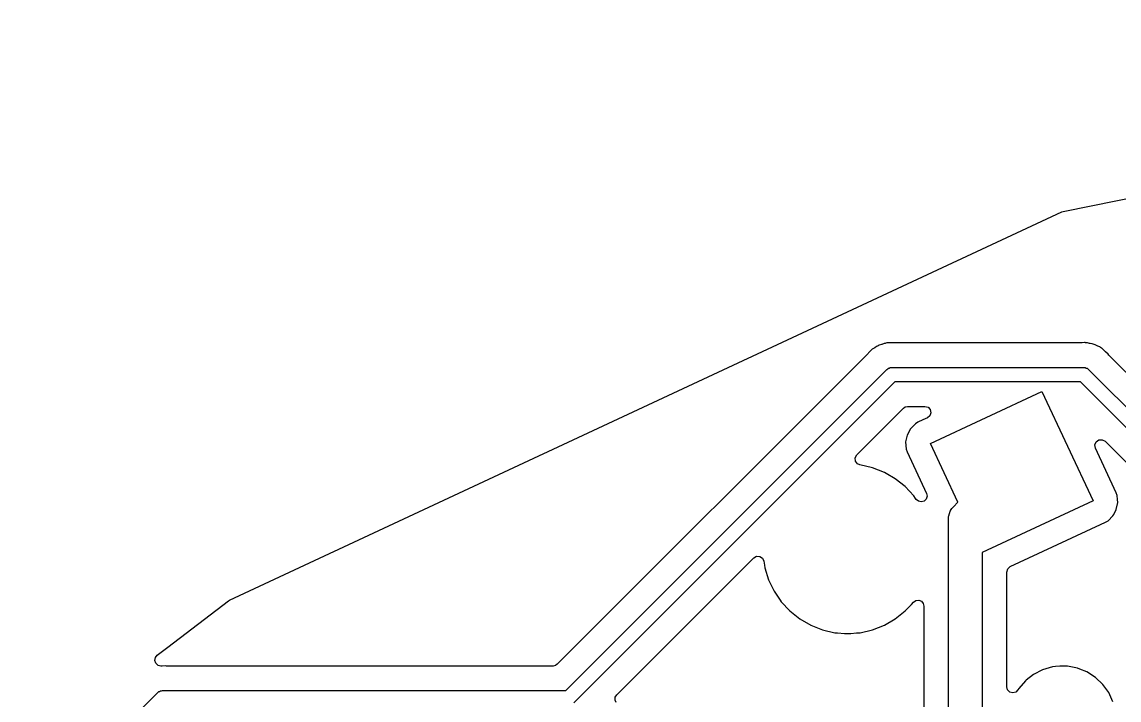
# Model space of a CAD drawing. Extents: x 15 to 269, y -160 to -43.
# Drawn here: x 181.35 to 204.07, y -57.49 to -43.45 of the extents above; entities that cross this region are included whole.
import ezdxf

# ---------------------------------------------------------------- set-up
doc = ezdxf.new("R2010")
doc.units = 0
doc.layers.add('BLACK', color=7, linetype='CONTINUOUS')

msp = doc.modelspace()

# ---------------------------------------------------------------- linework, layer by layer
at = {"layer": 'BLACK', "linetype": 'CONTINUOUS'}
for p, q in [((202.914, -47.3775), (222.1, -43.4547)), ((185.652, -55.4247), (202.887, -47.3867)), ((202.887, -47.3867), (202.914, -47.3775)), ((199.009, -50.2003), (199, -50.2067)), ((199.047, -50.1731), (199.009, -50.2003)), ((199.067, -50.1651), (199.047, -50.1731)), ((199.084, -50.1566), (199.067, -50.1651)), ((199.103, -50.1456), (199.084, -50.1566)), ((199.147, -50.1327), (199.103, -50.1456)), ((199.159, -50.1289), (199.147, -50.1327)), ((199.202, -50.1119), (199.159, -50.1289)), ((199.213, -50.1105), (199.202, -50.1119)), ((199.223, -50.1091), (199.213, -50.1105)), ((199.242, -50.1052), (199.223, -50.1091)), ((199.263, -50.0992), (199.242, -50.1052)), ((199.309, -50.0977), (199.263, -50.0992)), ((199.321, -50.0968), (199.309, -50.0977)), ((199.325, -50.0962), (199.321, -50.0968)), ((199.354, -50.0962), (199.325, -50.0962)), ((199.358, -50.0962), (199.354, -50.0962)), ((199.432, -50.0939), (199.358, -50.0962)), ((199.453, -50.0962), (199.432, -50.0939)), ((203.293, -50.0962), (199.453, -50.0962)), ((203.305, -50.0957), (203.293, -50.0962)), ((203.351, -50.0913), (203.305, -50.0957)), ((203.364, -50.0934), (203.351, -50.0913)), ((203.351, -50.0913), (203.351, -50.0913)), ((203.373, -50.0947), (203.364, -50.0934)), ((203.392, -50.0962), (203.373, -50.0947)), ((203.414, -50.0962), (203.392, -50.0962)), ((203.458, -50.1077), (203.414, -50.0962)), ((203.414, -50.0962), (203.414, -50.0962)), ((203.47, -50.1101), (203.458, -50.1077)), ((203.515, -50.1174), (203.47, -50.1101)), ((203.535, -50.1259), (203.515, -50.1174)), ((203.554, -50.1322), (203.535, -50.1259)), ((203.575, -50.1376), (203.554, -50.1322)), ((203.589, -50.1456), (203.575, -50.1376)), ((203.615, -50.1599), (203.589, -50.1456)), ((203.626, -50.165), (203.615, -50.1599)), ((203.668, -50.1834), (203.626, -50.165)), ((203.685, -50.1967), (203.668, -50.1834)), ((203.702, -50.2074), (203.685, -50.1967)), ((203.685, -50.1967), (203.685, -50.1967)), ((198.875, -50.3152), (192.438, -56.7521)), ((198.883, -50.3066), (198.875, -50.3152)), ((198.912, -50.2709), (198.883, -50.3066)), ((198.93, -50.2582), (198.912, -50.2709)), ((198.945, -50.2456), (198.93, -50.2582)), ((198.96, -50.2303), (198.945, -50.2456)), ((199, -50.2067), (198.96, -50.2303)), ((203.72, -50.2178), (203.702, -50.2074)), ((203.754, -50.2495), (203.72, -50.2178)), ((203.763, -50.257), (203.754, -50.2495)), ((203.767, -50.2598), (203.763, -50.257)), ((203.787, -50.2804), (203.767, -50.2598)), ((203.79, -50.2831), (203.787, -50.2804)), ((203.844, -50.3334), (203.79, -50.2831)), ((203.857, -50.3502), (203.844, -50.3334)), ((207.2, -53.6927), (203.857, -50.3502)), ((192.612, -57.2969), (199.261, -50.6487)), ((199.261, -50.6487), (199.278, -50.6388)), ((199.278, -50.6388), (199.292, -50.6248)), ((199.292, -50.6248), (199.311, -50.6197)), ((199.311, -50.6197), (199.328, -50.6098)), ((199.328, -50.6098), (199.348, -50.6098)), ((199.348, -50.6098), (199.367, -50.6047)), ((199.367, -50.6047), (203.33, -50.6047)), ((203.33, -50.6047), (203.349, -50.6098)), ((203.349, -50.6098), (203.369, -50.6098)), ((203.369, -50.6098), (203.386, -50.6197)), ((203.386, -50.6197), (203.405, -50.6248)), ((203.405, -50.6248), (203.419, -50.6388)), ((203.419, -50.6388), (203.436, -50.6487)), ((203.436, -50.6487), (206.866, -54.0784)), ((199.429, -50.9047), (192.781, -57.553)), ((203.268, -50.9047), (199.429, -50.9047)), ((200.162, -52.1824), (202.473, -51.1047)), ((202.473, -51.1047), (203.53, -53.3705)), ((206.61, -54.2465), (203.268, -50.9047)), ((198.638, -52.4147), (199.603, -51.4496)), ((199.603, -51.4496), (199.643, -51.4227)), ((199.643, -51.4227), (199.691, -51.4132)), ((199.691, -51.4132), (200.049, -51.4132)), ((200.049, -51.4132), (200.113, -51.4309)), ((200.113, -51.4309), (200.158, -51.479)), ((200.173, -51.5437), (200.152, -51.6066)), ((200.158, -51.479), (200.173, -51.5437)), ((199.851, -51.7736), (199.748, -51.8778)), ((199.903, -51.7421), (199.851, -51.7736)), ((200.006, -51.6942), (199.903, -51.7421)), ((200.101, -51.6496), (200.006, -51.6942)), ((200.152, -51.6066), (200.101, -51.6496)), ((199.679, -52.0067), (199.649, -52.1498)), ((199.748, -51.8778), (199.679, -52.0067)), ((199.649, -52.1498), (199.661, -52.2956)), ((200.729, -53.3983), (200.162, -52.1824)), ((203.57, -52.2086), (203.596, -52.1457)), ((203.58, -52.2761), (203.57, -52.2086)), ((203.596, -52.1457), (203.652, -52.1065)), ((203.652, -52.1065), (203.721, -52.1029)), ((203.721, -52.1029), (203.78, -52.1361)), ((203.78, -52.1361), (206.065, -54.4209)), ((198.604, -52.4759), (198.638, -52.4147)), ((199.661, -52.2956), (199.681, -52.3532)), ((199.681, -52.3532), (200.082, -53.2149)), ((204.011, -53.1997), (203.58, -52.2761)), ((198.609, -52.5455), (198.604, -52.4759)), ((198.651, -52.6015), (198.609, -52.5455)), ((198.7, -52.6201), (198.651, -52.6015)), ((198.7, -52.6234), (198.7, -52.6201)), ((198.965, -52.6839), (198.7, -52.6234)), ((199.209, -52.7797), (198.965, -52.6839)), ((199.244, -52.7998), (199.209, -52.7797)), ((199.209, -52.7797), (199.209, -52.7797)), ((199.209, -52.7797), (199.209, -52.7797)), ((199.436, -52.9109), (199.244, -52.7998)), ((199.641, -53.0745), (199.436, -52.9109)), ((199.436, -52.9109), (199.436, -52.9109)), ((199.82, -53.2668), (199.641, -53.0745)), ((199.641, -53.0745), (199.641, -53.0745)), ((199.641, -53.0745), (199.641, -53.0745)), ((199.857, -53.3213), (199.82, -53.2668)), ((199.82, -53.2668), (199.82, -53.2668)), ((199.82, -53.2668), (199.82, -53.2668)), ((199.867, -53.3371), (199.857, -53.3213)), ((199.913, -53.3775), (199.867, -53.3371)), ((199.972, -53.3912), (199.913, -53.3775)), ((200.031, -53.375), (199.972, -53.3912)), ((200.075, -53.3328), (200.031, -53.375)), ((200.094, -53.2747), (200.075, -53.3328)), ((200.082, -53.2149), (200.094, -53.2747)), ((203.53, -53.3705), (201.236, -54.4401)), ((204.031, -53.2573), (204.011, -53.1997)), ((204.037, -53.3371), (204.031, -53.2573)), ((204.042, -53.4031), (204.037, -53.3371)), ((200.557, -53.631), (200.571, -53.5826)), ((200.571, -53.5826), (200.576, -53.5767)), ((200.576, -53.5767), (200.578, -53.5698)), ((200.578, -53.5698), (200.609, -53.5299)), ((200.609, -53.5299), (200.638, -53.4888)), ((200.638, -53.4888), (200.729, -53.3983)), ((203.957, -53.649), (204.012, -53.5462)), ((204.012, -53.5462), (204.042, -53.4031)), ((200.536, -53.7363), (200.539, -53.7003)), ((200.536, -63.4092), (200.536, -53.7363)), ((200.539, -53.693), (200.54, -53.6889)), ((200.539, -53.7003), (200.539, -53.693)), ((200.54, -53.6889), (200.541, -53.6787)), ((200.541, -53.6787), (200.557, -53.631)), ((202.394, -54.4611), (203.789, -53.8108)), ((203.789, -53.8108), (203.841, -53.7793)), ((203.841, -53.7793), (203.943, -53.6751)), ((203.943, -53.6751), (203.957, -53.649)), ((196.505, -54.5476), (196.564, -54.5146)), ((196.564, -54.5146), (196.631, -54.5175)), ((201.236, -54.4401), (201.236, -63.5541)), ((201.816, -54.7306), (202.394, -54.4611)), ((195.075, -55.9772), (196.505, -54.5476)), ((196.631, -54.5175), (196.687, -54.5553)), ((196.687, -54.5553), (196.715, -54.6168)), ((196.715, -54.6168), (196.728, -54.6988)), ((196.728, -54.6988), (196.736, -54.7519)), ((201.764, -54.7764), (201.816, -54.7306)), ((196.736, -54.7519), (196.813, -55.0026)), ((201.744, -54.843), (201.764, -54.7764)), ((201.744, -57.221), (201.744, -54.843)), ((196.813, -55.0026), (196.927, -55.239)), ((185.63, -55.4386), (185.652, -55.4247)), ((196.927, -55.239), (197.054, -55.4248)), ((197.054, -55.4248), (197.075, -55.4558)), ((199.862, -55.431), (199.92, -55.4248)), ((199.92, -55.4248), (199.975, -55.4463)), ((184.375, -56.3983), (185.63, -55.4386)), ((197.075, -55.4558), (197.252, -55.647)), ((197.252, -55.647), (197.253, -55.6481)), ((197.253, -55.6481), (197.458, -55.8117)), ((199.436, -55.8117), (199.641, -55.6481)), ((199.641, -55.6481), (199.768, -55.5117)), ((199.768, -55.5117), (199.812, -55.4634)), ((199.812, -55.4634), (199.862, -55.431)), ((199.975, -55.4463), (200.013, -55.4906)), ((200.013, -55.4906), (200.027, -55.5477)), ((200.027, -55.5477), (200.027, -58.2981)), ((197.458, -55.8117), (197.685, -55.9428)), ((199.209, -55.9428), (199.436, -55.8117)), ((193.668, -57.3847), (195.075, -55.9772)), ((197.685, -55.9428), (197.93, -56.0387)), ((197.93, -56.0387), (198.185, -56.0971)), ((198.185, -56.0971), (198.242, -56.1013)), ((198.242, -56.1013), (198.382, -56.1118)), ((198.513, -56.1118), (198.635, -56.1026)), ((198.635, -56.1026), (198.709, -56.0971)), ((198.709, -56.0971), (198.965, -56.0387)), ((198.965, -56.0387), (199.209, -55.9428)), ((198.382, -56.1118), (198.382, -56.1118)), ((198.382, -56.1118), (198.513, -56.1118)), ((198.513, -56.1118), (198.513, -56.1118)), ((184.155, -56.5659), (184.375, -56.3983)), ((184.107, -56.674), (184.118, -56.6138)), ((184.127, -56.7319), (184.107, -56.674)), ((184.118, -56.6138), (184.155, -56.5659)), ((184.172, -56.7734), (184.127, -56.7319)), ((184.231, -56.7884), (184.172, -56.7734)), ((184.25, -56.7884), (184.231, -56.7884)), ((184.254, -56.7884), (184.25, -56.7884)), ((184.328, -56.7861), (184.254, -56.7884)), ((184.349, -56.7884), (184.328, -56.7861)), ((192.35, -56.7884), (184.349, -56.7884)), ((192.398, -56.779), (192.35, -56.7884)), ((192.438, -56.7521), (192.398, -56.779)), ((202.298, -56.9611), (202.148, -57.0786)), ((202.485, -56.8647), (202.298, -56.9611)), ((202.687, -56.8055), (202.485, -56.8647)), ((202.756, -56.7988), (202.687, -56.8055)), ((202.844, -56.7905), (202.756, -56.7988)), ((203.001, -56.7905), (202.844, -56.7905)), ((203.208, -56.8303), (203.001, -56.7905)), ((203.001, -56.7905), (203.001, -56.7905)), ((203.257, -56.8499), (203.208, -56.8303)), ((203.208, -56.8303), (203.208, -56.8303)), ((203.208, -56.8303), (203.208, -56.8303)), ((203.403, -56.9085), (203.257, -56.8499)), ((203.58, -57.0222), (203.403, -56.9085)), ((201.761, -57.283), (201.744, -57.221)), ((202.128, -57.0966), (201.995, -57.2501)), ((202.133, -57.0911), (202.128, -57.0966)), ((202.148, -57.0786), (202.133, -57.0911)), ((203.732, -57.1673), (203.58, -57.0222)), ((203.58, -57.0222), (203.58, -57.0222)), ((203.58, -57.0222), (203.58, -57.0222)), ((203.753, -57.1966), (203.732, -57.1673)), ((203.854, -57.3387), (203.753, -57.1966)), ((171.853, -69.6442), (184.157, -57.3409)), ((184.157, -57.3409), (184.174, -57.331)), ((184.174, -57.331), (184.188, -57.317)), ((184.188, -57.317), (184.207, -57.3119)), ((184.207, -57.3119), (184.224, -57.302)), ((184.224, -57.302), (184.243, -57.302)), ((184.243, -57.302), (184.263, -57.2969)), ((184.263, -57.2969), (192.612, -57.2969)), ((193.633, -57.4918), (193.638, -57.4341)), ((193.638, -57.4341), (193.668, -57.3847)), ((201.806, -57.3284), (201.761, -57.283)), ((201.868, -57.345), (201.806, -57.3284)), ((201.93, -57.3284), (201.868, -57.345)), ((201.976, -57.283), (201.93, -57.3284)), ((201.995, -57.2501), (201.976, -57.283)), ((203.942, -57.53), (203.854, -57.3387)), ((203.854, -57.3387), (203.854, -57.3387)), ((203.854, -57.3387), (203.854, -57.3387)), ((193.655, -57.5453), (193.633, -57.4918))]:
    msp.add_line(p, q, dxfattribs=at)

doc.saveas('drawing.dxf')
